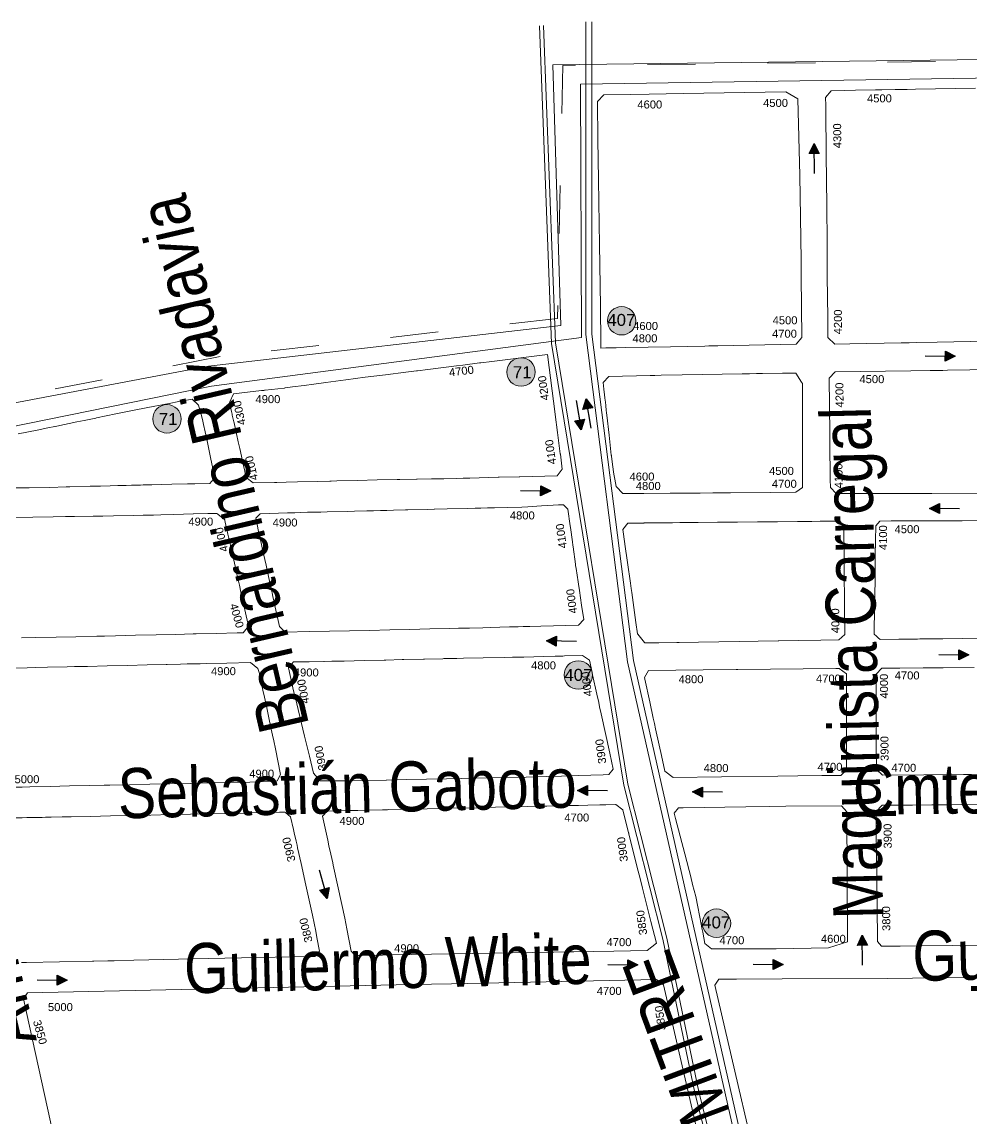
# Model space of a CAD drawing. Header units: millimetres. Extents: x 11558 to 23675, y 49449 to 61482.
# Drawn here: x 16151 to 16625, y 57731 to 58279 of the extents above; entities that cross this region are included whole.
import ezdxf

# ---------------------------------------------------------------- set-up
doc = ezdxf.new("R2010")
doc.units = ezdxf.units.MM
doc.linetypes.add('ACAD_ISO03W100', pattern=[30, 12, -18])
for name, color, linetype in [('0. plano base - nombres calles', 22, 'Continuous'), ('0. Plano Base - PLANO', 254, 'Continuous'), ('0. Plano base - sentido calles', 253, 'Continuous'), ('0.BARRIOS - DIVISIÓN', 12, 'ACAD_ISO03W100'), ('7. puesta en valor CC la lucila', 212, 'Continuous'), ('numeración', 7, 'Continuous')]:
    doc.layers.add(name, color=color, linetype=linetype)
for name, color, linetype, true_color in [('Linea 314 IDA', 7, 'Continuous', 0x141414), ('Linea 314 REGRESO', 7, 'Continuous', 0xe00000), ('Linea 407 IDA', 7, 'Continuous', 0xd10000), ('Linea 407 REGRESO', 7, 'Continuous', 0x0034d1), ('Linea 71 IDA', 7, 'Continuous', 0xff2424), ('Linea 71 REGRESO', 7, 'Continuous', 0x2e62ff)]:
    doc.layers.add(name, color=color, linetype=linetype, true_color=true_color)
doc.layers.get('7. puesta en valor CC la lucila').off()
doc.styles.get("Standard").update_dxf_attribs({"font": 'arial.ttf'})

# ---------------------------------------------------------------- blocks, each defined once
blk = doc.blocks.new('MANZANAS')
at = {"layer": '0. Plano Base - PLANO', "color": 0, "linetype": 'Continuous', "lineweight": 5}
for points in [[(5635138.24, 6180400.83), (5635101.35, 6180380.71), (5635092.17, 6180375.7), (5635089.08, 6180374.01), (5635088.08, 6180373.47), (5635087.06, 6180372.92), (5635085.51, 6180372.07), (5635063.05, 6180359.82), (5635056.52, 6180356.25), (5635051.84, 6180357.66), (5635045.97, 6180368.7), (5635043.58, 6180373.18), (5635036.31, 6180386.85), (5635028.9, 6180400.77), (5635021.6, 6180414.5), (5635014.32, 6180428.18), (5635009.53, 6180437.19), (5635004.94, 6180445.82), (5635002.47, 6180450.46), (5635000.25, 6180454.62), (5634997.36, 6180460.07), (5634995.48, 6180463.59), (5634996.41, 6180467.83), (5635002.46, 6180471.11), (5635007.15, 6180473.65), (5635015.96, 6180478.41), (5635018.74, 6180479.92), (5635024.58, 6180483.08), (5635029.83, 6180485.92), (5635033.41, 6180487.86), (5635042.24, 6180492.64), (5635051.06, 6180497.41), (5635059.89, 6180502.19)], [(5635175.25, 6180333.98), (5635133.89, 6180312.4), (5635100.87, 6180295.17), (5635091.47, 6180290.26), (5635087.5, 6180291.68), (5635085.67, 6180295.1), (5635084.26, 6180297.74), (5635078.33, 6180308.81), (5635074.82, 6180315.36), (5635061.7, 6180339.84), (5635063.02, 6180343.99), (5635096.25, 6180361.85), (5635104.76, 6180366.43), (5635110.32, 6180369.45), (5635110.38, 6180369.48), (5635112.46, 6180370.63), (5635122.26, 6180376.04), (5635128, 6180379.21)], [(5635189.82, 6180259.87), (5635172.17, 6180250.41), (5635163.73, 6180245.89), (5635162.07, 6180244.99), (5635161.01, 6180244.42), (5635154.04, 6180240.68), (5635152.89, 6180240.07), (5635144.6, 6180235.62), (5635143.3, 6180235.98), (5635142.16, 6180236.3), (5635140.77, 6180236.68), (5635134.54, 6180249.08), (5635133.92, 6180250.31), (5635132.54, 6180253.05), (5635128, 6180262.08), (5635126.05, 6180265.97), (5635123.43, 6180271.18), (5635119.48, 6180279.04), (5635119.43, 6180279.14), (5635116.72, 6180284.52), (5635116.44, 6180285.08), (5635117.18, 6180288.13), (5635122.26, 6180290.79), (5635122.38, 6180290.85), (5635125.22, 6180292.34), (5635133.19, 6180296.51), (5635136.02, 6180297.99), (5635144.73, 6180302.55), (5635153.63, 6180307.21), (5635162.29, 6180311.79)], [(5635216.21, 6180196.86), (5635212.92, 6180195.11), (5635212.65, 6180194.97), (5635195.18, 6180185.65), (5635176.96, 6180175.94), (5635172.92, 6180177.11), (5635166.57, 6180189.22), (5635161.79, 6180198.35), (5635157.25, 6180207.01), (5635150.83, 6180219.26), (5635152.04, 6180223.35), (5635159.86, 6180227.49), (5635170.3, 6180233.02), (5635179.08, 6180237.67), (5635192.71, 6180244.88)], [(5635262.9, 6180124.83), (5635231.62, 6180108.23), (5635224.21, 6180104.3), (5635224.01, 6180104.19), (5635222.31, 6180103.29), (5635215.97, 6180099.92), (5635213.02, 6180101.03), (5635211.73, 6180103.45), (5635205.72, 6180114.73), (5635204.66, 6180116.72), (5635197.65, 6180129.87), (5635192.72, 6180139.14), (5635186.84, 6180150.17), (5635182.46, 6180158.38), (5635183.75, 6180162.59), (5635196.33, 6180169.25), (5635196.89, 6180169.55), (5635197.08, 6180169.65), (5635205.73, 6180174.22), (5635207.63, 6180175.23), (5635209.32, 6180176.12), (5635214.53, 6180178.88), (5635256.77, 6180201.22)], [(5634714.98, 6180128.23), (5634722.54, 6180134.35), (5634726.71, 6180137.73), (5634729.51, 6180140), (5634729.64, 6180140.11), (5634730.27, 6180140.61), (5634738.25, 6180147.08), (5634741.1, 6180149.4), (5634744.38, 6180152.05), (5634745.72, 6180153.14), (5634746.03, 6180153.39), (5634753.7, 6180159.6), (5634760.93, 6180165.42), (5634761.6, 6180165.97), (5634769.2, 6180172.06), (5634772.08, 6180174.33), (5634772.73, 6180174.84), (5634774.97, 6180176.61), (5634778.8, 6180179.62), (5634784.04, 6180183.75), (5634788.38, 6180182.59), (5634791.14, 6180179.54), (5634793.37, 6180177.07), (5634795.04, 6180175.09), (5634799.74, 6180169.41), (5634806.29, 6180161.48), (5634812.29, 6180154.22), (5634811.47, 6180150.41), (5634804.88, 6180146.85), (5634801.66, 6180145.11), (5634794.66, 6180141.32), (5634785.89, 6180136.47), (5634785.56, 6180136.29), (5634785.31, 6180136.15), (5634783.62, 6180135.21), (5634782.16, 6180134.41), (5634780.94, 6180133.73), (5634777.04, 6180131.58), (5634774.72, 6180130.29), (5634774.12, 6180129.96), (5634772.01, 6180128.8), (5634771.01, 6180128.24), (5634767.8, 6180126.46), (5634763.55, 6180124.12), (5634759, 6180121.6), (5634750.02, 6180116.64), (5634748.5, 6180115.79), (5634741.27, 6180111.8), (5634732.25, 6180106.87), (5634726.15, 6180103.6)], [(5634732.18, 6180090.08), (5634740.66, 6180094.7), (5634749.63, 6180099.53), (5634755.04, 6180102.44), (5634759.04, 6180104.59), (5634767.23, 6180109), (5634771.47, 6180111.28), (5634776.15, 6180113.82), (5634785.02, 6180118.62), (5634789.21, 6180120.95), (5634793.67, 6180123.43), (5634796.9, 6180125.23), (5634802.62, 6180128.4), (5634811.08, 6180133.1), (5634811.17, 6180133.15), (5634817.37, 6180136.56), (5634821.38, 6180138.76), (5634822.1, 6180138.62), (5634826.38, 6180137.76), (5634826.63, 6180137.46), (5634828.66, 6180135.05), (5634829.39, 6180134.18), (5634831.11, 6180132.14), (5634833.33, 6180129.49), (5634835.7, 6180126.68), (5634838.06, 6180123.86), (5634839.75, 6180121.86), (5634846.23, 6180114.15), (5634847.92, 6180112.13), (5634850.27, 6180109.34), (5634852.92, 6180106.18), (5634854.87, 6180103.86), (5634856.09, 6180102.41), (5634861.44, 6180096.05), (5634860.6, 6180091.91), (5634857.95, 6180090.45), (5634848.73, 6180085.38), (5634840.03, 6180080.59), (5634838.72, 6180079.86), (5634831.06, 6180075.64), (5634822.49, 6180070.92), (5634813.48, 6180065.97), (5634804.73, 6180061.15), (5634799.84, 6180058.46), (5634796.44, 6180056.59), (5634787.33, 6180051.59), (5634778.67, 6180046.84), (5634769.73, 6180041.94), (5634763.47, 6180038.5)], [(5634763.65, 6180021.51), (5634772.84, 6180026.57), (5634776.3, 6180028.47), (5634781.73, 6180031.46), (5634790.41, 6180036.23), (5634793.61, 6180037.99), (5634796.81, 6180039.75), (5634799.22, 6180041.07), (5634807.91, 6180045.85), (5634816.74, 6180050.71), (5634825.47, 6180055.51), (5634833.81, 6180060.09), (5634834.12, 6180060.26), (5634840.07, 6180063.52), (5634843.01, 6180065.14), (5634845.77, 6180066.65), (5634848.64, 6180068.22), (5634851.54, 6180069.81), (5634860.39, 6180074.67), (5634870.66, 6180080.3), (5634875.28, 6180079.42), (5634877.18, 6180077.49), (5634879.97, 6180074.13), (5634882.58, 6180070.97), (5634884.91, 6180068.15), (5634886.83, 6180065.83), (5634888.9, 6180063.33), (5634891.09, 6180060.68), (5634895.3, 6180055.57), (5634897.26, 6180053.16), (5634899.03, 6180050.97), (5634901.59, 6180047.83), (5634909.88, 6180037.62), (5634909.76, 6180033.92), (5634898, 6180027.17), (5634889.24, 6180022.37), (5634888.9, 6180022.18), (5634882.22, 6180018.52), (5634880.63, 6180017.65), (5634880.32, 6180017.48), (5634871.78, 6180012.8), (5634862.95, 6180007.97), (5634862.73, 6180007.84), (5634854.1, 6180003.12), (5634845.25, 6179998.29), (5634836.63, 6179993.57), (5634834.05, 6179992.17), (5634827.71, 6179988.7), (5634818.87, 6179983.87), (5634810.33, 6179979.2), (5634801.57, 6179974.37), (5634798.2, 6179972.5), (5634795.17, 6179970.82)], [(5634800.33, 6179956.22), (5634805.28, 6179958.91), (5634807.27, 6179960), (5634808.64, 6179960.76), (5634808.9, 6179960.89), (5634809.11, 6179961), (5634811.17, 6179962.12), (5634814.04, 6179963.68), (5634815.44, 6179964.45), (5634817.89, 6179965.79), (5634822.82, 6179968.47), (5634826.67, 6179970.58), (5634835.2, 6179975.25), (5634844.02, 6179980.07), (5634852.76, 6179984.85), (5634861.63, 6179989.71), (5634870.28, 6179994.44), (5634879.08, 6179999.25), (5634887.82, 6180004.03), (5634896.62, 6180008.85), (5634902.92, 6180012.29), (5634905.46, 6180013.68), (5634914.44, 6180018.6), (5634918.12, 6180020.61), (5634920.46, 6180021.9), (5634920.98, 6180021.78), (5634923.94, 6180021.13), (5634928.24, 6180016.09), (5634929.31, 6180014.83), (5634932.07, 6180011.59), (5634933.46, 6180009.97), (5634934.24, 6180009.05), (5634939.49, 6180002.8), (5634946.55, 6179994.3), (5634956.39, 6179982.47), (5634961.57, 6179976.23), (5634963.57, 6179973.65), (5634967.79, 6179968.21), (5634967.02, 6179964.78), (5634964.1, 6179963.26), (5634920.24, 6179939.25), (5634887.54, 6179921.34), (5634878.95, 6179916.65), (5634876.24, 6179915.17), (5634870.03, 6179911.78), (5634869.38, 6179911.43), (5634840.43, 6179895.63), (5634839.63, 6179895.19), (5634838.32, 6179894.48)]]:
    blk.add_lwpolyline(points, dxfattribs=at)
for points in [[(5634955.78, 6180301.78), (5634953.64, 6180300.62), (5634952.47, 6180302.79), (5634943.72, 6180319.05), (5634929.14, 6180346.14), (5634924.24, 6180355.24), (5634919.03, 6180364.93), (5634913.82, 6180374.62), (5634908.95, 6180383.66), (5634908.92, 6180383.71), (5634904.36, 6180392.19), (5634895.24, 6180409.14), (5634896.54, 6180413.56), (5634908.08, 6180419.8), (5634916.5, 6180424.35), (5634931.41, 6180432.41), (5634976.6, 6180456.84), (5634983.51, 6180456.58), (5635002.04, 6180423.06), (5635011.97, 6180404.58), (5635022.14, 6180385.63), (5635025.95, 6180378.54), (5635040.31, 6180351.5), (5635039.39, 6180347.31), (5635004.96, 6180328.56), (5635001.04, 6180326.43), (5634999.29, 6180325.47), (5634991.8, 6180321.4), (5634984.12, 6180317.21), (5634964.53, 6180306.55), (5634960.26, 6180304.22), (5634960.18, 6180304.18)], [(5635003.38, 6180244.5), (5634996.89, 6180241.06), (5634992.22, 6180242.67), (5634990.03, 6180245.57), (5634988.47, 6180247.65), (5634985.52, 6180251.57), (5634983.22, 6180255), (5634983.03, 6180255.29), (5634982.9, 6180255.47), (5634977.3, 6180263.85), (5634971.72, 6180272.18), (5634971.03, 6180273.21), (5634970.3, 6180274.29), (5634969.09, 6180276.11), (5634968.01, 6180277.72), (5634967.59, 6180278.35), (5634966.9, 6180279.37), (5634966.83, 6180279.47), (5634966.03, 6180280.67), (5634964.47, 6180283), (5634962.56, 6180285.85), (5634963.65, 6180289.81), (5634981.75, 6180299.78), (5634983.86, 6180300.94), (5634986.59, 6180302.45), (5634995.8, 6180307.51), (5635004.54, 6180312.22), (5635013.45, 6180317.01), (5635022.23, 6180321.74), (5635025.46, 6180323.48), (5635028.49, 6180325.1), (5635031.15, 6180326.54), (5635039.98, 6180331.28), (5635045.83, 6180334.43), (5635050.43, 6180331.72), (5635051.11, 6180331.32), (5635062.72, 6180309.07), (5635064.13, 6180306.37), (5635069.04, 6180296.95), (5635075.14, 6180285.27), (5635073.25, 6180281.54), (5635062.19, 6180275.67), (5635044.43, 6180266.26), (5635036.7, 6180262.16), (5635031.01, 6180259.15), (5635026.81, 6180256.92), (5635021.47, 6180254.09), (5635017.74, 6180252.11), (5635006.22, 6180246)], [(5634839.84, 6180165.81), (5634830.43, 6180160.62), (5634826.16, 6180161.46), (5634824.77, 6180163.1), (5634824.3, 6180163.67), (5634824.12, 6180163.88), (5634820.88, 6180167.74), (5634819.1, 6180169.84), (5634816.64, 6180172.77), (5634814.38, 6180175.46), (5634811.71, 6180178.63), (5634808.16, 6180182.84), (5634807.83, 6180183.25), (5634805.65, 6180185.85), (5634805.28, 6180186.3), (5634804.43, 6180187.31), (5634801.42, 6180190.92), (5634801.41, 6180191.17), (5634801.4, 6180191.24), (5634801.2, 6180195.66), (5634812.85, 6180203.48), (5634812.9, 6180203.52), (5634813.11, 6180203.66), (5634813.8, 6180204.12), (5634813.94, 6180204.21), (5634814.1, 6180204.32), (5634814.28, 6180204.44), (5634814.4, 6180204.53), (5634822.34, 6180209.85), (5634822.47, 6180209.94), (5634822.83, 6180210.19), (5634825.78, 6180212.27), (5634830.63, 6180215.69), (5634834.55, 6180218.46), (5634839.59, 6180222.01), (5634847.77, 6180227.79), (5634855.76, 6180233.29), (5634864.26, 6180239.15), (5634872.6, 6180244.9), (5634877.05, 6180247.97), (5634877.44, 6180248.24), (5634881.75, 6180251.2), (5634893.71, 6180259.45), (5634896.3, 6180261.23), (5634903.28, 6180266.04), (5634903.77, 6180266.37), (5634908.33, 6180269.5), (5634931.42, 6180285.35), (5634948.56, 6180260.65), (5634948.66, 6180260.5), (5634953.81, 6180253.13), (5634959.93, 6180244.38), (5634960.1, 6180244.14), (5634964.43, 6180237.95), (5634964.13, 6180236.36), (5634963.65, 6180233.8), (5634947.3, 6180224.83), (5634947.09, 6180224.69), (5634938.25, 6180219.83), (5634937.8, 6180219.58), (5634925.49, 6180212.76), (5634922.52, 6180211.11), (5634919.76, 6180209.58), (5634914.03, 6180206.43), (5634911.05, 6180204.81), (5634908.71, 6180203.54), (5634902.37, 6180200.1), (5634902.03, 6180199.92), (5634894.69, 6180195.93), (5634893.5, 6180195.28), (5634884.81, 6180190.56), (5634876.12, 6180185.78), (5634867.17, 6180180.86), (5634864.61, 6180179.44), (5634864.12, 6180179.18), (5634858.59, 6180176.13), (5634849.91, 6180171.35), (5634844.99, 6180168.64), (5634840.82, 6180166.34), (5634840.72, 6180166.29)], [(5635047.25, 6180183.26), (5635040.95, 6180179.85), (5635040.78, 6180179.93), (5635035.93, 6180182.15), (5635035.71, 6180182.26), (5635032.39, 6180186.91), (5635026.55, 6180195.13), (5635023.65, 6180199.21), (5635022.45, 6180200.9), (5635020.84, 6180203.16), (5635014.81, 6180211.64), (5635009.46, 6180219.18), (5635009.35, 6180219.32), (5635005.21, 6180225.15), (5635005.9, 6180229.11), (5635012.92, 6180232.84), (5635013.05, 6180232.92), (5635016.57, 6180234.79), (5635018.13, 6180235.62), (5635021.34, 6180237.33), (5635021.53, 6180237.43), (5635022.25, 6180237.81), (5635023.85, 6180238.66), (5635025.65, 6180239.61), (5635028.89, 6180241.34), (5635031.66, 6180242.81), (5635036.91, 6180245.61), (5635045.44, 6180250.14), (5635048.99, 6180252.03), (5635054.35, 6180254.88), (5635063.09, 6180259.52), (5635071.9, 6180264.21), (5635080.81, 6180268.94), (5635084.02, 6180270.65), (5635087.06, 6180272.27), (5635090.79, 6180274.25), (5635098.82, 6180278.52), (5635102.68, 6180277.08), (5635109.65, 6180263.89), (5635114.35, 6180255.01), (5635119.05, 6180246.14), (5635121.53, 6180241.45), (5635127.75, 6180229.69), (5635126.35, 6180225.97), (5635118.46, 6180221.71), (5635108.68, 6180216.43), (5635099.97, 6180211.73), (5635099.74, 6180211.61), (5635090.94, 6180206.85), (5635082.52, 6180202.31), (5635073.6, 6180197.49), (5635064.72, 6180192.69), (5635056.15, 6180188.06), (5635055.75, 6180187.85), (5635055.12, 6180187.51)], [(5634889.8, 6180107.7), (5634879.1, 6180101.87), (5634875.42, 6180102.95), (5634875.25, 6180103), (5634867.89, 6180111.84), (5634867.81, 6180111.93), (5634865.44, 6180114.78), (5634864.21, 6180116.26), (5634862.9, 6180117.83), (5634861.49, 6180119.52), (5634857.18, 6180124.69), (5634855.14, 6180127.14), (5634850.03, 6180133.27), (5634848.4, 6180135.23), (5634845.03, 6180139.28), (5634843.53, 6180141.07), (5634841.15, 6180143.93), (5634840.23, 6180145.03), (5634839.74, 6180145.62), (5634840.61, 6180148.56), (5634852.61, 6180155.25), (5634852.66, 6180155.28), (5634855.85, 6180157.05), (5634858.11, 6180158.31), (5634861.28, 6180160.08), (5634867.27, 6180163.29), (5634869.97, 6180164.78), (5634878.78, 6180169.65), (5634881.97, 6180171.41), (5634887.42, 6180174.42), (5634890.24, 6180175.97), (5634893.37, 6180177.7), (5634896.12, 6180179.22), (5634898.97, 6180180.8), (5634904.33, 6180183.76), (5634905.24, 6180184.26), (5634913.8, 6180188.99), (5634916.82, 6180190.65), (5634916.97, 6180190.74), (5634922.5, 6180193.79), (5634931.4, 6180198.71), (5634934.83, 6180200.6), (5634937.29, 6180201.96), (5634940.15, 6180203.54), (5634942.47, 6180204.82), (5634943.24, 6180205.25), (5634949.08, 6180208.48), (5634955.14, 6180211.83), (5634957.71, 6180213.35), (5634963.58, 6180216.83), (5634966.38, 6180218.49), (5634970.94, 6180221.19), (5634973.07, 6180222.45), (5634976.09, 6180221.57), (5634981.01, 6180214.59), (5634981.47, 6180213.94), (5634985.64, 6180208.02), (5634986.56, 6180206.71), (5634987.08, 6180205.98), (5634992.11, 6180198.86), (5634992.5, 6180198.3), (5634993.38, 6180197.08), (5634997.38, 6180191.59), (5634998.02, 6180190.71), (5634999.89, 6180188.14), (5635004.27, 6180182.13), (5635008.6, 6180176.19), (5635007.49, 6180172.43), (5634991.1, 6180163.38), (5634986.28, 6180160.72), (5634983.37, 6180159.11), (5634981.18, 6180157.9), (5634977.34, 6180155.78), (5634968.9, 6180151.11), (5634965.69, 6180149.34), (5634959.86, 6180146.12), (5634958.73, 6180145.5), (5634955.02, 6180143.45), (5634951.08, 6180141.28), (5634942.45, 6180136.52), (5634933.77, 6180131.74), (5634925.02, 6180126.92), (5634916.05, 6180122.01), (5634907.31, 6180117.24), (5634898.56, 6180112.47)], [(5635105.99, 6180138.13), (5635084.68, 6180126.69), (5635079.44, 6180127.64), (5635074.33, 6180133.78), (5635070.95, 6180137.86), (5635065.6, 6180144.28), (5635063.89, 6180146.34), (5635062.16, 6180148.42), (5635056.83, 6180154.83), (5635049.4, 6180163.77), (5635048.85, 6180164.43), (5635049.06, 6180168.56), (5635073.14, 6180181.39), (5635087.66, 6180189.13), (5635088.37, 6180189.51), (5635131.61, 6180212.53), (5635133.14, 6180213.35), (5635137.55, 6180212.68), (5635148.69, 6180191.31), (5635153.15, 6180182.74), (5635153.31, 6180182.44), (5635159.75, 6180170.09), (5635158.42, 6180166.28), (5635150.08, 6180161.8), (5635139.5, 6180156.12), (5635130.69, 6180151.39)], [(5634940.45, 6180049.97), (5634928.96, 6180043.88), (5634924.16, 6180045.82), (5634918.45, 6180052.34), (5634911.64, 6180060.14), (5634904.95, 6180067.79), (5634898.39, 6180075.35), (5634896.33, 6180077.73), (5634888.79, 6180086.76), (5634889.62, 6180090.49), (5634896.48, 6180094.21), (5634902.96, 6180097.73), (5634903.07, 6180097.79), (5634906.41, 6180099.61), (5634907.48, 6180100.19), (5634909.46, 6180101.26), (5634911.86, 6180102.57), (5634920.65, 6180107.41), (5634929.39, 6180112.22), (5634930.2, 6180112.66), (5634937.36, 6180116.6), (5634938.03, 6180116.98), (5634946.68, 6180121.73), (5634947.07, 6180121.95), (5634955.17, 6180126.41), (5634955.58, 6180126.63), (5634961.31, 6180129.77), (5634964.22, 6180131.35), (5634972.8, 6180136.02), (5634982.11, 6180141.08), (5634985.66, 6180143.01), (5634990.73, 6180145.76), (5634999.49, 6180150.57), (5635004.3, 6180153.28), (5635007.7, 6180155.19), (5635008.39, 6180155.58), (5635016.35, 6180160.06), (5635020.46, 6180159.52), (5635024.51, 6180154.65), (5635025.24, 6180153.76), (5635031.6, 6180146.12), (5635034.32, 6180142.84), (5635035.75, 6180141.13), (5635038.07, 6180138.34), (5635044.48, 6180130.63), (5635050.87, 6180122.94), (5635056.11, 6180116.64), (5635055.47, 6180113.2), (5635053.02, 6180111.84), (5635036.89, 6180102.83), (5635034.83, 6180101.69), (5635028.25, 6180098.02), (5635023.1, 6180095.14), (5635019.32, 6180093.03), (5635010.58, 6180088.16), (5634984.49, 6180073.95), (5634975.71, 6180069.16), (5634966.87, 6180064.35), (5634966.82, 6180064.32), (5634958.11, 6180059.58), (5634957.97, 6180059.5), (5634949.19, 6180054.72), (5634943.2, 6180051.46)], [(5635150.73, 6180064.53), (5635141.17, 6180059.55), (5635136.99, 6180060.42), (5635133.45, 6180064.86), (5635132.14, 6180066.5), (5635131.37, 6180067.47), (5635122.06, 6180079.16), (5635117.96, 6180083.71), (5635116.83, 6180084.98), (5635115.98, 6180085.92), (5635115.77, 6180086.16), (5635107.31, 6180095.56), (5635095.2, 6180109.03), (5635093.34, 6180111.1), (5635093.99, 6180114.42), (5635096.13, 6180115.58), (5635123.61, 6180130.47), (5635133.9, 6180136.04), (5635141.2, 6180139.9), (5635165.88, 6180152.94), (5635169.58, 6180151.47), (5635184.66, 6180122.77), (5635185.04, 6180122.04), (5635198.48, 6180096.47), (5635199.8, 6180093.95), (5635192.77, 6180086.99), (5635169.84, 6180074.5)], [(5635295.37, 6179982.3), (5635235.18, 6179950.3), (5635230.77, 6179950.79), (5635150.99, 6180044.12), (5635151.35, 6180047.69), (5635159.22, 6180051.83), (5635179.49, 6180062.49), (5635225.87, 6180086.88), (5635237.01, 6180092.84), (5635267.5, 6180109.14), (5635283.47, 6180117.91), (5635284.46, 6180116.03), (5635300.04, 6180086.35), (5635320.35, 6180047.68), (5635340.1, 6180010.06), (5635341.75, 6180006.92), (5635326.11, 6179998.62)], [(5634986.04, 6179975.28), (5634984.58, 6179974.5), (5634981.85, 6179975.47), (5634974.78, 6179984.39), (5634971.38, 6179988.67), (5634966.95, 6179994), (5634960.53, 6180001.72), (5634954.09, 6180009.47), (5634953.34, 6180010.37), (5634950.48, 6180013.81), (5634947.79, 6180017.04), (5634945.94, 6180019.27), (5634938.02, 6180028.79), (5634938.88, 6180032.08), (5634947.78, 6180036.97), (5634952.31, 6180039.46), (5634956.7, 6180041.88), (5634963.12, 6180045.4), (5634965.39, 6180046.64), (5634965.9, 6180046.92), (5634974.14, 6180051.44), (5634982.78, 6180056.17), (5634991.55, 6180060.98), (5634992.18, 6180061.33), (5635004.95, 6180068.33), (5635012.64, 6180072.55), (5635017.85, 6180075.41), (5635026.7, 6180080.26), (5635032.36, 6180083.36), (5635035.27, 6180084.96), (5635042.27, 6180088.79), (5635044.49, 6180090.01), (5635049.05, 6180092.51), (5635053.25, 6180094.81), (5635058.38, 6180097.62), (5635060.76, 6180098.93), (5635061.02, 6180099.08), (5635065.33, 6180101.43), (5635065.52, 6180101.54), (5635069.72, 6180100.81), (5635069.78, 6180100.75), (5635077.58, 6180091.96), (5635077.75, 6180091.77), (5635078.1, 6180091.36), (5635084.8, 6180083.82), (5635089.45, 6180078.57), (5635093.25, 6180074.3), (5635096.51, 6180070.62), (5635100.15, 6180066.51), (5635108, 6180057.67), (5635115.4, 6180049.34), (5635112.95, 6180043.98), (5635098.38, 6180036.08), (5635089.59, 6180031.31), (5635080.8, 6180026.54), (5635077.19, 6180024.58), (5635072.01, 6180021.77), (5635068.94, 6180020.11), (5635062.45, 6180016.58), (5635053.66, 6180011.81), (5635036.05, 6180002.26), (5635026.99, 6179997.36), (5635018.19, 6179992.6), (5635009.39, 6179987.84), (5635000.6, 6179983.08), (5634996.63, 6179980.96)], [(5635134.71, 6179896.25), (5634928.47, 6179786.8), (5634923.76, 6179787.57), (5634847.56, 6179878.88), (5634847.99, 6179882.49), (5635016.34, 6179974.56), (5635025.12, 6179979.35), (5635033.89, 6179984.15), (5635123.82, 6180033.33), (5635128.1, 6180032.55), (5635208.04, 6179938.73), (5635207.27, 6179934.76)]]:
    blk.add_lwpolyline(points, close=True, dxfattribs=at)
blk = doc.blocks.new('71 ida')
at = {"layer": 'Linea 71 IDA', "lineweight": 211, "true_color": 0xededed}
h = blk.add_hatch(color=7, dxfattribs=at)
h.dxf.hatch_style = 1
edge = h.paths.add_edge_path()
edge.add_arc((0, 0), 7.11, 0, 360)
at = {"layer": 'Linea 71 IDA', "lineweight": 9}
blk.add_circle((0, 0), 7.11, dxfattribs=at)
at = {"layer": 'Linea 71 IDA', "lineweight": 15, "insert": (-4.06, 2.93), "char_height": 6, "attachment_point": 1}
blk.add_mtext_dynamic_manual_height_columns('71', width=16.4579, gutter_width=12.5, heights=[0], dxfattribs=at)
blk = doc.blocks.new('407 ida')
at = {"layer": 'Linea 407 IDA', "lineweight": 211, "true_color": 0xededed}
h = blk.add_hatch(color=7, dxfattribs=at)
h.dxf.hatch_style = 1
edge = h.paths.add_edge_path()
edge.add_arc((0, 0), 7.11, 0, 360)
at = {"layer": 'Linea 407 IDA', "lineweight": 9}
blk.add_circle((0, 0), 7.11, dxfattribs=at)
at = {"layer": 'Linea 407 IDA', "lineweight": 15, "insert": (-7.14, 3.41), "char_height": 6, "attachment_point": 1}
blk.add_mtext_dynamic_manual_height_columns('407', width=16.4579, gutter_width=12.5, heights=[0], dxfattribs=at)
blk = doc.blocks.new('407 vuelta')
at = {"layer": 'Linea 407 REGRESO', "lineweight": 211, "true_color": 0xededed}
h = blk.add_hatch(color=7, dxfattribs=at)
h.dxf.hatch_style = 1
edge = h.paths.add_edge_path()
edge.add_arc((0, 0), 7.11, 0, 360)
at = {"layer": 'Linea 407 REGRESO', "lineweight": 15}
blk.add_circle((0, 0), 7.11, dxfattribs=at)
at = {"layer": 'Linea 407 REGRESO', "lineweight": 15, "insert": (-6.97, 3.06), "char_height": 6, "attachment_point": 1}
blk.add_mtext_dynamic_manual_height_columns('407', width=16.4579, gutter_width=12.5, heights=[0], dxfattribs=at)

msp = doc.modelspace()

# ---------------------------------------------------------------- hatches: boundary and pattern name
at = {"layer": '0. Plano base - sentido calles', "linetype": 'Continuous', "lineweight": 25, "ltscale": 2, "true_color": 0x1a1a1a}
h = msp.add_hatch(color=250, dxfattribs=at)
h.dxf.hatch_style = 1
h.paths.add_polyline_path([(16546.86, 58218.36), (16544.41, 58213.34), (16546.91, 58213.36)])
h.paths.add_polyline_path([(16546.86, 58218.36), (16546.91, 58213.36), (16549.41, 58213.39)])
h = msp.add_hatch(color=250, dxfattribs=at)
h.dxf.hatch_style = 1
h.paths.add_polyline_path([(16617.45, 58112.1), (16612.48, 58114.67), (16612.45, 58112.17)])
h.paths.add_polyline_path([(16617.45, 58112.1), (16612.45, 58112.17), (16612.42, 58109.67)])
h = msp.add_hatch(color=250, dxfattribs=at)
h.dxf.hatch_style = 1
h.paths.add_polyline_path([(16432.94, 58090.82), (16431.32, 58085.47), (16433.78, 58085.89)])
h.paths.add_polyline_path([(16432.94, 58090.82), (16433.78, 58085.89), (16436.24, 58086.31)])
h = msp.add_hatch(color=250, dxfattribs=at)
h.dxf.hatch_style = 1
h.paths.add_polyline_path([(16430.54, 58075.19), (16432.16, 58080.54), (16429.69, 58080.12)])
h.paths.add_polyline_path([(16430.54, 58075.19), (16429.69, 58080.12), (16427.23, 58079.7)])
h = msp.add_hatch(color=250, dxfattribs=at)
h.dxf.hatch_style = 1
h.paths.add_polyline_path([(16415.23, 58044.72), (16410.26, 58047.28), (16410.23, 58044.78)])
h.paths.add_polyline_path([(16415.23, 58044.72), (16410.23, 58044.78), (16410.19, 58042.29)])
h = msp.add_hatch(color=250, dxfattribs=at)
h.dxf.hatch_style = 1
h.paths.add_polyline_path([(16604.52, 58035.96), (16609.49, 58033.4), (16609.52, 58035.9)])
h.paths.add_polyline_path([(16604.52, 58035.96), (16609.52, 58035.9), (16609.55, 58038.4)])
h = msp.add_hatch(color=250, dxfattribs=at)
h.dxf.hatch_style = 1
h.paths.add_polyline_path([(16413.09, 57969.71), (16418.05, 57967.14), (16418.09, 57969.64)])
h.paths.add_polyline_path([(16413.09, 57969.71), (16418.09, 57969.64), (16418.12, 57972.14)])
h = msp.add_hatch(color=250, dxfattribs=at)
h.dxf.hatch_style = 1
h.paths.add_polyline_path([(16624.23, 57962.78), (16619.26, 57965.35), (16619.23, 57962.85)])
h.paths.add_polyline_path([(16624.23, 57962.78), (16619.23, 57962.85), (16619.2, 57960.35)])
h = msp.add_hatch(color=250, dxfattribs=at)
h.dxf.hatch_style = 1
h.paths.add_polyline_path([(16428.61, 57894.94), (16433.58, 57892.37), (16433.61, 57894.87)])
h.paths.add_polyline_path([(16428.61, 57894.94), (16433.61, 57894.87), (16433.64, 57897.37)])
h = msp.add_hatch(color=250, dxfattribs=at)
h.dxf.hatch_style = 1
h.paths.add_polyline_path([(16486.15, 57894.24), (16491.12, 57891.67), (16491.15, 57894.17)])
h.paths.add_polyline_path([(16486.15, 57894.24), (16491.15, 57894.17), (16491.18, 57896.67)])
h = msp.add_hatch(color=250, dxfattribs=at)
h.dxf.hatch_style = 1
h.paths.add_polyline_path([(16303.58, 57840.94), (16304.61, 57846.44), (16302.2, 57845.75)])
h.paths.add_polyline_path([(16303.58, 57840.94), (16302.2, 57845.75), (16299.8, 57845.07)])
h = msp.add_hatch(color=250, dxfattribs=at)
h.dxf.hatch_style = 1
h.paths.add_polyline_path([(16570.98, 57822.57), (16568.53, 57817.54), (16571.03, 57817.57)])
h.paths.add_polyline_path([(16570.98, 57822.57), (16571.03, 57817.57), (16573.53, 57817.59)])
h = msp.add_hatch(color=250, dxfattribs=at)
h.dxf.hatch_style = 1
h.paths.add_polyline_path([(16458.8, 57807.78), (16453.83, 57810.35), (16453.8, 57807.85)])
h.paths.add_polyline_path([(16458.8, 57807.78), (16453.8, 57807.85), (16453.77, 57805.35)])
h = msp.add_hatch(color=250, dxfattribs=at)
h.dxf.hatch_style = 1
h.paths.add_polyline_path([(16531.46, 57807.88), (16526.49, 57810.44), (16526.46, 57807.94)])
h.paths.add_polyline_path([(16531.46, 57807.88), (16526.46, 57807.94), (16526.42, 57805.44)])
h = msp.add_hatch(color=250, dxfattribs=at)
h.dxf.hatch_style = 1
h.paths.add_polyline_path([(16173.64, 57800.08), (16168.67, 57802.64), (16168.64, 57800.14)])
h.paths.add_polyline_path([(16173.64, 57800.08), (16168.64, 57800.14), (16168.61, 57797.64)])

# ---------------------------------------------------------------- linework, layer by layer
at = {"layer": '0. Plano base - sentido calles', "color": 250, "linetype": 'Continuous', "lineweight": 25, "ltscale": 2, "true_color": 0x1a1a1a}
for points in [[(16547.02, 58203.36), (16546.86, 58218.36), (16549.41, 58213.39), (16544.41, 58213.34), (16546.86, 58218.36)], [(16602.45, 58112.3), (16617.45, 58112.1), (16612.42, 58109.67), (16612.48, 58114.67), (16617.45, 58112.1)], [(16428.01, 58089.97), (16430.54, 58075.19), (16427.23, 58079.7), (16432.16, 58080.54), (16430.54, 58075.19)], [(16435.47, 58076.03), (16432.94, 58090.82), (16436.24, 58086.31), (16431.32, 58085.47), (16432.94, 58090.82)], [(16400.23, 58044.92), (16415.23, 58044.72), (16410.19, 58042.29), (16410.26, 58047.28), (16415.23, 58044.72)], [(16619.52, 58035.77), (16604.52, 58035.96), (16609.55, 58038.4), (16609.49, 58033.4), (16604.52, 58035.96)], [(16428.08, 57969.51), (16413.09, 57969.71), (16418.12, 57972.14), (16418.05, 57967.14), (16413.09, 57969.71)], [(16609.23, 57962.98), (16624.23, 57962.78), (16619.2, 57960.35), (16619.26, 57965.35), (16624.23, 57962.78)], [(16443.61, 57894.74), (16428.61, 57894.94), (16433.64, 57897.37), (16433.58, 57892.37), (16428.61, 57894.94)], [(16501.15, 57894.04), (16486.15, 57894.24), (16491.18, 57896.67), (16491.12, 57891.67), (16486.15, 57894.24)], [(16299.46, 57855.37), (16303.58, 57840.94), (16299.8, 57845.07), (16304.61, 57846.44), (16303.58, 57840.94)], [(16571.14, 57807.57), (16570.98, 57822.57), (16573.53, 57817.59), (16568.53, 57817.54), (16570.98, 57822.57)], [(16443.8, 57807.98), (16458.8, 57807.78), (16453.77, 57805.35), (16453.83, 57810.35), (16458.8, 57807.78)], [(16516.46, 57808.07), (16531.46, 57807.88), (16526.42, 57805.44), (16526.49, 57810.44), (16531.46, 57807.88)], [(16158.64, 57800.27), (16173.64, 57800.08), (16168.61, 57797.64), (16168.67, 57802.64), (16173.64, 57800.08)]]:
    msp.add_lwpolyline(points, dxfattribs=at)
at = {"layer": '0.BARRIOS - DIVISIÓN', "color": 14, "lineweight": 18, "ltscale": 2}
for points in [[(17027.55, 58263.71), (16421.34, 58257.46), (16418.59, 58130.89)], [(16418.59, 58130.89), (16249.98, 58111.94), (16083.83, 58079.19), (15820.55, 58019.73), (15876.26, 57767.08), (15937.04, 57702.15), (16048.38, 57371.67), (16080.77, 57272.05), (16119.78, 56977.46), (16114.28, 56971.06), (16127.11, 56864.76), (15822.26, 56799.18), (15619.96, 56789.72), (15441.36, 56374.38), (15242.07, 56442.67), (14737.19, 56476.17), (14744.95, 56558.25), (14680.7, 56781.83), (14379.79, 56701.5), (14354.72, 56697.3), (14314.52, 56710.66), (13967.63, 56603.49), (14252.98, 55490.76)]]:
    msp.add_lwpolyline(points, dxfattribs=at)
at = {"layer": 'Linea 314 IDA', "lineweight": 15}
msp.add_lwpolyline([(16636.62, 57213.81), (16606.32, 57461.78), (16514.87, 57688.25), (16453.7, 57959.36), (16432.84, 58122.88), (16432.84, 58279.2)], dxfattribs=at)
at = {"layer": 'Linea 314 REGRESO', "lineweight": 15}
msp.add_lwpolyline([(16411.67, 58277.38), (16417.56, 58118.7), (16453.71, 57898.05), (16473.2, 57821.07), (16489.21, 57744.25), (16508.3, 57668.73), (16525.92, 57626.27), (16591.32, 57461.35), (16600.43, 57400.82), (16619.06, 57261.55), (16636.08, 57128.71), (16654.58, 56987.83), (16680.86, 56790.35), (16702.98, 56600.41), (16727.15, 56398.13), (16742.82, 56281.3)], dxfattribs=at)
at = {"layer": 'Linea 407 IDA', "lineweight": 15}
msp.add_lwpolyline([(16168.16, 56253.78), (16174.64, 56101.4), (16767.8, 56124.41), (16765.32, 56163.84), (16757.12, 56295.01), (16745.87, 56385.37), (16733.59, 56482.56), (16686.91, 56845.88), (16639.59, 57214.19), (16609.25, 57462.54), (16517.75, 57689.14), (16456.66, 57959.88), (16435.84, 58123.07), (16435.84, 58279.2)], dxfattribs=at)
at = {"layer": 'Linea 407 REGRESO', "lineweight": 15}
msp.add_lwpolyline([(16409.67, 58277.31), (16415.57, 58118.5), (16451.75, 57897.64), (16471.25, 57820.62), (16487.26, 57743.8), (16506.4, 57668.1), (16524.07, 57625.51), (16589.38, 57460.82), (16598.45, 57400.54), (16617.07, 57261.29), (16634.1, 57128.45), (16652.59, 56987.57), (16678.88, 56790.1), (16700.99, 56600.18), (16725.16, 56397.88), (16740.55, 56283.19), (16709.65, 56281.68), (16669.44, 56279.56), (16368.38, 56264.82), (16168.15, 56253.79)], dxfattribs=at)
at = {"layer": 'Linea 71 IDA', "lineweight": 15}
msp.add_lwpolyline([(17241.76, 58260.4), (16430.09, 58248.1), (16430.67, 58121.37), (16245.67, 58097.13), (16082.5, 58063.87), (15822.38, 58006.54), (15655.29, 57968.11), (15597.45, 58163.32), (14706.49, 57876.69)], dxfattribs=at)
at = {"layer": 'Linea 71 REGRESO', "lineweight": 15}
msp.add_lwpolyline([(17265.1, 58268.17), (16416.39, 58257.7), (16420.25, 58127.37), (16244.24, 58107.04), (16079.69, 58075.9), (15820.63, 58020.95), (15661.34, 57982.21), (15601.53, 58186.96), (14689.74, 57892.45)], dxfattribs=at)

# ---------------------------------------------------------------- block references
at = {"layer": '0. Plano Base - PLANO', "color": 28, "lineweight": 5, "true_color": 0x0d0d0d, "rotation": 332.5463477508169}
msp.add_blockref('MANZANAS', (-7833237.48, -2828296.13), dxfattribs=at)
at = {"layer": '7. puesta en valor CC la lucila', "color": 250, "lineweight": 30, "rotation": 332.5463477508169}
msp.add_blockref('MANZANAS', (-7833237.48, -2828296.13), dxfattribs=at)
at = {"layer": 'Linea 407 IDA', "lineweight": 15}
for name, p in [('407 ida', (16450.69, 58129.79)), ('407 vuelta', (16429.03, 57952.7)), ('407 ida', (16498.11, 57828.6))]:
    msp.add_blockref(name, p, dxfattribs=at)
at = {"layer": 'Linea 71 IDA', "lineweight": 15}
for p in [(16400.43, 58104.16), (16223.46, 58080.74)]:
    msp.add_blockref('71 ida', p, dxfattribs=at)

# ---------------------------------------------------------------- texts
at = {"layer": '0. plano base - nombres calles', "color": 250, "lineweight": 15, "true_color": 0x1a1a1a, "char_height": 25, "attachment_point": 1}
for s, width, insert, rotation in [('{\\fArial Narrow|b0|i0|c0|p34;Bernardino Rivadavia}', 329.255, (16270.28, 57921.96), 103.0897), ('{\\fArial Narrow|b0|i0|c0|p34;Maquinista Carregal}', 329.255, (16556.53, 57830.24), 91.4248), ('\\pt77;{\\fArial Narrow|b0|i0|c0|p34;Sebastián Gaboto}', 329.255, (16198.61, 57905.95), 1.3844), ('\\pt275;{\\fArial Narrow|b0|i0|c0|p34;Cmte. Luis Piedrabuena}', 329.255, (16566.09, 57907.67), 0.8248), ('{\\fArial Narrow|b0|i0|c0|p34;Armenia}', 329.255, (16134.14, 57764.31), 103.0897), ('\\pt275;{\\fArial Narrow|b0|i0|c0|p34;Guillermo White}', 329.255, (16595.7, 57824.64), 1.3844), ('\\pt275;{\\fArial Narrow|b0|i0|c0|p34;Guillermo White}', 329.255, (16231.68, 57818.48), 1.3844), ('{\\fArial Narrow|b0|i0|c0|p34;AVDA. BARTOLOMÉ MITRE}', 424.3253, (16580.1, 57460.86), 110.4469), ('{\\fArial Narrow|b0|i0|c0|p34;Carregal}', 329.255, (16624.93, 57689.37), 89.1125)]:
    msp.add_mtext_dynamic_manual_height_columns(s, width=width, gutter_width=12.5, heights=[0], dxfattribs=dict(at, insert=insert, rotation=rotation))
at = {"layer": 'numeración', "color": 251, "true_color": 0x606162, "char_height": 4, "attachment_point": 1}
for s, insert in [('4500', (16573.32, 58242.98)), ('4600', (16458.54, 58239.92)), ('4500', (16521.39, 58240.7)), ('4600', (16456.45, 58129.2)), ('4500', (16526.15, 58132.03)), ('4800', (16456.15, 58123.01)), ('4700', (16525.86, 58125.33)), ('4500', (16569.54, 58102.6)), ('4900', (16267.7, 58092.62)), ('4500', (16524.36, 58056.73)), ('4600', (16454.66, 58053.9)), ('4800', (16457.78, 58049.2)), ('4700', (16525.79, 58050.3)), ('4900', (16234.16, 58031.38)), ('4900', (16276.29, 58030.93)), ('4800', (16394.83, 58034.47)), ('4500', (16587.1, 58027.59)), ('4800', (16405.45, 57959.51)), ('4900', (16245.48, 57956.61)), ('4900', (16286.9, 57955.97)), ('4800', (16479.16, 57952.59)), ('4700', (16547.81, 57952.9)), ('4700', (16587.16, 57954.48)), ('4700', (16548.6, 57908.79)), ('4900', (16264.61, 57905.35)), ('4800', (16491.67, 57908.17)), ('4700', (16585.5, 57908.3)), ('5000', (16147.29, 57902.59)), ('4900', (16309.72, 57881.75)), ('4700', (16422.06, 57883.44)), ('4700', (16443.18, 57821.14)), ('4700', (16499.59, 57822.09)), ('4600', (16550.29, 57822.82)), ('4900', (16337.03, 57818.08)), ('4700', (16438.25, 57796.76)), ('5000', (16164, 57788.67))]:
    msp.add_mtext_dynamic_manual_height_columns(s, width=16.0314, gutter_width=12.5, heights=[0], dxfattribs=dict(at, insert=insert))
for s, heights, insert, rotation in [('4300', [0], (16556.5, 58216.03), 90.4035), ('4200', [0], (16556.77, 58123), 89.9394), ('4700', [0], (16364.2, 58105.9), 6.971), ('4200', [0], (16410.44, 58089.71), 97.5441), ('4200', [4.08], (16557.62, 58086.44), 90.5442), ('4300', [0], (16259, 58077.2), 102.0107), ('4100', [0], (16414, 58057.74), 97.5441), ('4100', [0], (16265.15, 58049.6), 102.7351), ('4100', [4.08], (16557.16, 58046.01), 90.5442), ('4100', [0], (16250.27, 58013.84), 103.3946), ('4100', [0], (16419.36, 58015.74), 97.5441), ('4100', [4.08], (16579.41, 58015.13), 90.5442), ('4000', [0], (16424.54, 57983.12), 97.5441), ('\\pt12;4000', [0], (16258.64, 57988.87), 285.598), ('4000', [0], (16555.55, 57973.57), 90.5442), ('4000', [0], (16432.06, 57941.73), 97.5441), ('4000', [0], (16579.86, 57940.87), 90.5442), ('4000', [0], (16290.69, 57937.97), 100.3304), ('3900', [0], (16439.08, 57908.06), 97.5441), ('3900', [0], (16580.14, 57909.72), 90.5442), ('3900', [0], (16299.34, 57904.69), 100.3304), ('3900', [0], (16581.69, 57865.93), 90.5442), ('3900', [0], (16283.86, 57858.94), 103.49), ('3900', [0], (16449.93, 57859.12), 97.5441), ('3850', [0], (16459.54, 57822.48), 97.5441), ('3800', [0], (16580.99, 57824.71), 90.6267), ('3800', [0], (16292.41, 57818.6), 103.5725), ('3850', [0], (16468.81, 57774.75), 97.5441), ('\\pt12;3850', [0], (16160.32, 57780.66), 285.598)]:
    msp.add_mtext_dynamic_manual_height_columns(s, width=16.0314, gutter_width=12.5, heights=heights, dxfattribs=dict(at, insert=insert, rotation=rotation))

doc.saveas('drawing.dxf')
